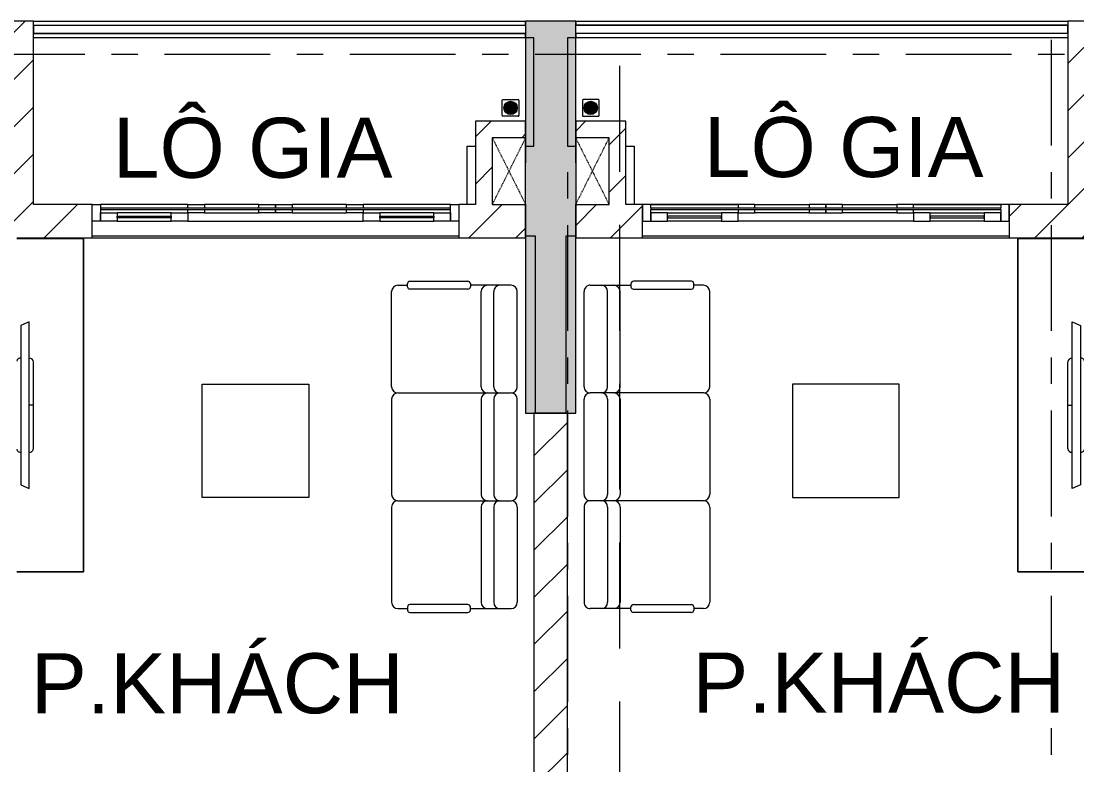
# Model space of a CAD drawing. Header units: millimetres. Extents: x -20144 to 117103, y -11426 to 48263.
# Drawn here: x 13725 to 20056, y 38141 to 42600 of the extents above; entities that cross this region are included whole.
import ezdxf

# ---------------------------------------------------------------- set-up
doc = ezdxf.new("R2010")
doc.units = ezdxf.units.MM
for name, pattern in [('Dash', [6.35, 3.175, -3.175]), ('Dash_2_', [6.35, 3.175, -3.175]), ('Grid Line', [22.225, 12.7, -3.175, 3.175, -3.175]), ('HIDDEN2', [4.7625, 3.175, -1.5875])]:
    doc.linetypes.add(name, pattern=pattern)
for name, color, linetype, lineweight in [('A-DETL-GENF', 31, 'Continuous', 5), ('A-DETL-GENF-HDLN', 161, 'Dash_2_', 5), ('CHU', 181, 'Continuous', 5), ('CUA', 31, 'Continuous', 9), ('HATCH-TUONG', 152, 'Continuous', 9), ('KI-HIEU-1', 151, 'Continuous', 9), ('NET CAT', 3, 'Continuous', 5), ('NET THAY 1', 41, 'Continuous', 5), ('NET-CAT', 3, 'Continuous', 9), ('NET-THAY', 2, 'Continuous', 15), ('THIET BI', 44, 'Continuous', 5), ('THIET-BI', 44, 'Continuous', 5), ('TRUC', 225, 'Continuous', 5)]:
    doc.layers.add(name, color=color, linetype=linetype, lineweight=lineweight)
doc.styles.add('Arial_4', font='arial.ttf', dxfattribs={"height": 360})
pattern_1 = [(45, (0, 0), (-141.42136, 141.42136), [])]

# ---------------------------------------------------------------- blocks, each defined once
blk = doc.blocks.new('ALC1807-ASCENT PLAZA-KET CAU 1_rvt-1-MẶT BẰNG TẦNG 5 ĐẾN TẦNG 22')
at = {"layer": 'NET CAT'}
blk.add_hatch(color=7, dxfattribs=at).paths.add_polyline_path([(16750.5, 40249.9), (17050.5, 40249.9), (17050.5, 42599.9), (16750.5, 42599.9), (16750.5, 41005.7)], flags=0)
at = {"layer": 'NET CAT', "color": 90, "lineweight": 13}
for p, q in [((17050.5, 42599.9), (16750.5, 42599.9)), ((16750.5, 42599.9), (16750.5, 41749.9)), ((17050.5, 41749.9), (17050.5, 42599.9)), ((16750.5, 41499.9), (16750.5, 40249.9)), ((17050.5, 40249.9), (17050.5, 41499.9)), ((16750.5, 40249.9), (17050.5, 40249.9))]:
    blk.add_line(p, q, dxfattribs=at)
blk = doc.blocks.new('X-PHEU - X-PHEU-5809-MẶT BẰNG TẦNG 5 ĐẾN TẦNG 22')
at = {"layer": 'THIET-BI', "lineweight": 9}
for p, q in [((25, 29), (25, 121)), ((29, 125), (121, 125)), ((42.5, 90.5), (42.5, 59.5)), ((47.5, 51.8), (47.5, 98.2)), ((52.5, 103.1), (52.5, 46.9)), ((57.5, 43.5), (57.5, 106.5)), ((62.5, 108.8), (62.5, 41.2)), ((67.5, 39.8), (67.5, 110.2)), ((72.5, 110.9), (72.5, 78.1)), ((72.5, 71.9), (72.5, 39.1)), ((77.5, 78.1), (77.5, 110.9)), ((77.5, 39.1), (77.5, 71.9)), ((82.5, 110.2), (82.5, 39.8)), ((87.5, 41.2), (87.5, 108.8)), ((92.5, 106.5), (92.5, 43.5)), ((97.5, 46.9), (97.5, 103.1)), ((102.5, 98.2), (102.5, 51.8)), ((107.5, 59.5), (107.5, 90.5)), ((125, 121), (125, 29)), ((121, 25), (29, 25))]:
    blk.add_line(p, q, dxfattribs=at)
blk.add_circle((75, 75), 40, dxfattribs=at)
for centre, radius, start, end in [((29, 121), 4, 90, 180), ((75, 75), 36, 139.80824, 154.52563), ((75, 75), 36, 119.0853, 128.68219), ((75, 75), 36, 102.0247, 110.31751), ((75, 75), 4, 128.68219, 231.31781), ((75, 75), 36, 90, 93.98208), ((75, 75), 36, 86.01792, 90), ((75, 75), 4, 308.68219, 51.31781), ((75, 75), 36, 69.68249, 77.9753), ((75, 75), 36, 51.31781, 60.9147), ((75, 75), 36, 25.47437, 40.19176), ((121, 121), 4, 0, 90), ((29, 29), 4, 180, 270), ((75, 75), 36, 205.47437, 220.19176), ((75, 75), 36, 231.31781, 240.9147), ((75, 75), 36, 249.68249, 257.9753), ((75, 75), 36, 266.01792, 270), ((75, 75), 36, 270, 273.98208), ((75, 75), 36, 282.0247, 290.31751), ((75, 75), 36, 299.0853, 308.68219), ((75, 75), 36, 319.80824, 334.52563), ((121, 29), 4, 270, 360)]:
    blk.add_arc(centre, radius, start, end, dxfattribs=at)
blk = doc.blocks.new('X-PHEU - X-PHEU-158415-MẶT BẰNG TẦNG 5 ĐẾN TẦNG 22')
at = {"layer": 'THIET-BI', "lineweight": 9}
for p, q in [((25, -29), (25, -121)), ((121, -25), (29, -25)), ((42.5, -90.5), (42.5, -59.5)), ((47.5, -51.8), (47.5, -98.2)), ((52.5, -103.1), (52.5, -46.9)), ((57.5, -43.5), (57.5, -106.5)), ((62.5, -108.8), (62.5, -41.2)), ((67.5, -39.8), (67.5, -110.2)), ((72.5, -71.9), (72.5, -39.1)), ((77.5, -39.1), (77.5, -71.9)), ((82.5, -110.2), (82.5, -39.8)), ((87.5, -41.2), (87.5, -108.8)), ((92.5, -106.5), (92.5, -43.5)), ((97.5, -46.9), (97.5, -103.1)), ((102.5, -98.2), (102.5, -51.8)), ((107.5, -59.5), (107.5, -90.5)), ((125, -121), (125, -29)), ((29, -125), (121, -125)), ((72.5, -110.9), (72.5, -78.1)), ((77.5, -78.1), (77.5, -110.9))]:
    blk.add_line(p, q, dxfattribs=at)
blk.add_circle((75, -75), 40, dxfattribs=at)
for centre, radius, start, end in [((29, -29), 4, 90, 180), ((75, -75), 36, 139.80824, 154.52563), ((75, -75), 36, 119.0853, 128.68219), ((75, -75), 36, 102.0247, 110.31751), ((75, -75), 36, 90, 93.98208), ((75, -75), 36, 86.01792, 90), ((75, -75), 36, 69.68249, 77.9753), ((75, -75), 36, 51.31781, 60.9147), ((75, -75), 36, 25.47437, 40.19176), ((121, -29), 4, 0, 90), ((29, -121), 4, 180, 270), ((75, -75), 36, 205.47437, 220.19176), ((75, -75), 36, 231.31781, 240.9147), ((75, -75), 36, 249.68249, 257.9753), ((75, -75), 4, 128.68219, 231.31781), ((75, -75), 36, 266.01792, 270), ((75, -75), 36, 270, 273.98208), ((75, -75), 4, 308.68219, 51.31781), ((75, -75), 36, 282.0247, 290.31751), ((75, -75), 36, 299.0853, 308.68219), ((75, -75), 36, 319.80824, 334.52563), ((121, -121), 4, 270, 0)]:
    blk.add_arc(centre, radius, start, end, dxfattribs=at)
blk = doc.blocks.new('X-SOFA1 - X-SOFA-202757-MẶT BẰNG TẦNG 5 ĐẾN TẦNG 22')
at = {"layer": 'THIET BI', "lineweight": 9}
for p, q in [((-716.2, 969.2), (-658.4, 969.2)), ((-658.4, 959.8), (-658.4, 978.7)), ((-644.3, 992.8), (-295.7, 992.8)), ((-281.5, 978.7), (-281.5, 959.8)), ((-103.7, 969.2), (-281.5, 969.2)), ((-37.7, 969.2), (-103.7, 969.2)), ((-753.8, 360.8), (-753.8, 931.5)), ((-295.7, 945.7), (-644.3, 945.7)), ((-216.7, 360.8), (-216.7, 931.5)), ((-141.3, 360.8), (-141.3, 931.5)), ((0, 360.8), (0, 931.5)), ((-1890, 376.4), (-1250, 376.4)), ((-1890, -303.6), (-1890, 376.4)), ((-1890, -303.6), (-1890, 376.4)), ((-1890, 376.4), (-1250, 376.4)), ((-1250, 376.4), (-1250, -303.6)), ((-1250, 376.4), (-1250, -303.6)), ((-716.2, 323.1), (-37.7, 323.1)), ((-753.8, 285.4), (-753.8, -285.4)), ((-216.7, 285.4), (-216.7, -285.4)), ((-141.3, 285.4), (-141.3, -285.4)), ((0, -285.4), (0, 285.4)), ((-1250, -303.6), (-1890, -303.6)), ((-1250, -303.6), (-1890, -303.6)), ((-753.8, -360.8), (-753.8, -931.5)), ((-716.2, -323.1), (-103.7, -323.1)), ((-216.7, -360.8), (-216.7, -931.5)), ((-141.3, -360.8), (-141.3, -931.5)), ((-103.7, -323.1), (-37.7, -323.1)), ((0, -360.8), (0, -931.5)), ((-295.7, -945.7), (-644.3, -945.7)), ((-716.2, -969.2), (-658.4, -969.2)), ((-658.4, -959.8), (-658.4, -978.7)), ((-644.3, -992.8), (-295.7, -992.8)), ((-281.5, -978.7), (-281.5, -959.8)), ((-281.5, -969.2), (-103.7, -969.2)), ((-103.7, -969.2), (-37.7, -969.2))]:
    blk.add_line(p, q, dxfattribs=at)
for centre, radius, start, end in [((-716.2, 931.5), 37.7, 90, 180), ((-644.3, 978.7), 14.1, 90, 180), ((-644.3, 959.8), 14.1, 180, 270), ((-295.7, 978.7), 14.1, 0, 90), ((-295.7, 959.8), 14.1, 270, 0), ((-179, 931.5), 37.7, 90, 180), ((-103.7, 931.5), 37.7, 90, 180), ((-37.7, 931.5), 37.7, 0, 90), ((-716.2, 360.8), 37.7, 180, 270), ((-716.2, 285.4), 37.7, 90, 180), ((-179, 360.8), 37.7, 180, 270), ((-179, 285.4), 37.7, 90, 180), ((-103.7, 360.8), 37.7, 180, 270), ((-103.7, 285.4), 37.7, 90, 180), ((-37.7, 360.8), 37.7, 270, 0), ((-37.7, 285.4), 37.7, 360, 90), ((-716.2, -285.4), 37.7, 180, 270), ((-179, -285.4), 37.7, 180, 270), ((-103.7, -285.4), 37.7, 180, 270), ((-37.7, -285.4), 37.7, 270, 0), ((-716.2, -360.8), 37.7, 90, 180), ((-179, -360.8), 37.7, 90, 180), ((-103.7, -360.8), 37.7, 90, 180), ((-37.7, -360.8), 37.7, 360, 90), ((-716.2, -931.5), 37.7, 180, 270), ((-644.3, -959.8), 14.1, 90, 180), ((-295.7, -959.8), 14.1, 0, 90), ((-179, -931.5), 37.7, 180, 270), ((-103.7, -931.5), 37.7, 180, 270), ((-37.7, -931.5), 37.7, 270, 0), ((-644.3, -978.7), 14.1, 180, 270), ((-295.7, -978.7), 14.1, 270, 0)]:
    blk.add_arc(centre, radius, start, end, dxfattribs=at)
blk = doc.blocks.new('X-TV1 - X-TV-202761-MẶT BẰNG TẦNG 5 ĐẾN TẦNG 22')
at = {"layer": 'THIET BI', "lineweight": 9}
for p, q in [((0, -400), (0, -1.4)), ((0, -1.4), (0, -400)), ((522.5, -25), (500, -75)), ((1477.5, -25), (522.5, -25)), ((1500, -75), (1477.5, -25)), ((2000, -1.3), (2000, -400)), ((2000, -400), (2000, -1.3)), ((500, -75), (1500, -75)), ((740, -100), (1260, -100)), ((1000, -100), (1000, -75)), ((2000, -400), (0, -400)), ((0, -400), (2000, -400))]:
    blk.add_line(p, q, dxfattribs=at)
for centre, start_param, end_param in [((740, -25), 0.148698, 1.570796), ((1260, -25), 4.712389, 6.134487), ((740, -75), 1.570796, 3.141593), ((1260, -75), 3.141593, 4.712389)]:
    blk.add_ellipse(centre, major_axis=(0, 25), ratio=0.9, start_param=start_param, end_param=end_param, dxfattribs=at)
blk = doc.blocks.new('CUA LO GIA - DB6-202766-MẶT BẰNG TẦNG 5 ĐẾN TẦNG 22')
at = {"layer": 'CUA'}
for p, q in [((-1100, -100), (-1100, 0)), ((-1100, 0), (-1050, 0)), ((-1050, 0), (-1050, -70)), ((-1050, -50), (-1050, 0)), ((-1050, 0), (-950, 0)), ((-950, -50), (-1050, -50)), ((-950, 0), (-950, -50)), ((-625, 0), (-950, 0)), ((-950, -20), (-625, -20)), ((-950, -30), (-950, -20)), ((-625, -30), (-950, -30)), ((-950, -50), (-625, -50)), ((-625, -50), (-625, 0)), ((-625, 0), (-525, 0)), ((-625, -20), (-625, -30)), ((-525, -50), (-625, -50)), ((525, 0), (-525, 0)), ((-525, 0), (-525, -50)), ((-525, -70), (-525, -50)), ((-525, -50), (-425, -50)), ((-425, -50), (-425, -70)), ((-100, -50), (-425, -50)), ((-100, -70), (-100, -50)), ((-100, -50), (0, -50)), ((0, -70), (0, -50)), ((0, -50), (100, -50)), ((0, -50), (0, -70)), ((100, -50), (100, -70)), ((425, -50), (100, -50)), ((425, -70), (425, -50)), ((425, -50), (525, -50)), ((525, -50), (525, 0)), ((525, 0), (625, 0)), ((525, -50), (525, -70)), ((625, -50), (525, -50)), ((625, 0), (625, -50)), ((950, 0), (625, 0)), ((625, -20), (950, -20)), ((625, -30), (625, -20)), ((950, -30), (625, -30)), ((625, -50), (950, -50)), ((950, -50), (950, 0)), ((950, 0), (1050, 0)), ((950, -20), (950, -30)), ((1050, -50), (950, -50)), ((1050, -70), (1050, 0)), ((1050, 0), (1100, 0)), ((1050, 0), (1050, -50)), ((1100, 0), (1100, -100)), ((-1050, -100), (-1100, -100)), ((-1050, -70), (-1050, -80)), ((1050, -70), (-1050, -70)), ((-1050, -80), (-1050, -100)), ((1050, -80), (-1050, -80)), ((-1050, -100), (-525, -100)), ((-525, -100), (-525, -80)), ((-425, -100), (-525, -100)), ((-425, -80), (-425, -100)), ((-425, -100), (-100, -100)), ((-100, -100), (-100, -80)), ((0, -100), (-100, -100)), ((0, -100), (0, -80)), ((0, -80), (0, -100)), ((100, -100), (0, -100)), ((100, -80), (100, -100)), ((100, -100), (425, -100)), ((425, -100), (425, -80)), ((525, -100), (425, -100)), ((525, -80), (525, -100)), ((525, -100), (1050, -100)), ((1050, -80), (1050, -70)), ((1050, -100), (1050, -80)), ((1100, -100), (1050, -100))]:
    blk.add_line(p, q, dxfattribs=at)
blk = doc.blocks.new('Top Rail Type - Top Rail_Internal_-227106-MẶT BẰNG TẦNG 5 ĐẾN TẦNG 22')
at = {"layer": 'NET THAY 1', "lineweight": 9}
for p, q in [((13800.5, 42524.9), (13800.5, 42574.9)), ((13800.5, 42574.9), (16750.5, 42574.9)), ((16750.5, 42574.9), (16750.5, 42524.9)), ((16750.5, 42524.9), (13800.5, 42524.9))]:
    blk.add_line(p, q, dxfattribs=at)
blk = doc.blocks.new('Top Rail Type - Top Rail_Internal_-V32-MẶT BẰNG TẦNG 5 ĐẾN TẦNG 22')
at = {"layer": 'NET THAY 1', "lineweight": 9}
for p, q in [((13800.5, 42574.9), (13800.5, 42524.9)), ((13800.5, 42574.9), (16750.5, 42574.9)), ((16750.5, 42574.9), (16750.5, 42524.9)), ((13800.5, 42524.9), (16750.5, 42524.9))]:
    blk.add_line(p, q, dxfattribs=at)
blk = doc.blocks.new('X-SOFA1 - X-SOFA-195815-MẶT BẰNG TẦNG 5 ĐẾN TẦNG 22')
at = {"layer": 'THIET BI', "lineweight": 9}
for p, q in [((-716.2, 969.2), (-658.4, 969.2)), ((-658.4, 959.8), (-658.4, 978.7)), ((-644.3, 992.8), (-295.7, 992.8)), ((-281.5, 978.7), (-281.5, 959.8)), ((-281.5, 969.2), (-103.7, 969.2)), ((-103.7, 969.2), (-37.7, 969.2)), ((-753.8, 360.8), (-753.8, 931.5)), ((-295.7, 945.7), (-644.3, 945.7)), ((-216.7, 360.8), (-216.7, 931.5)), ((-141.3, 360.8), (-141.3, 931.5)), ((0, 360.8), (0, 931.5)), ((-716.2, 323.1), (-103.7, 323.1)), ((-103.7, 323.1), (-37.7, 323.1)), ((-1250, 303.6), (-1890, 303.6)), ((-1890, 303.6), (-1890, -376.4)), ((-1890, 303.6), (-1890, -376.4)), ((-1250, 303.6), (-1890, 303.6)), ((-1250, -376.4), (-1250, 303.6)), ((-1250, -376.4), (-1250, 303.6)), ((-753.8, -285.4), (-753.8, 285.4)), ((-216.7, -285.4), (-216.7, 285.4)), ((-141.3, -285.4), (-141.3, 285.4)), ((0, 285.4), (0, -285.4)), ((-1890, -376.4), (-1250, -376.4)), ((-1890, -376.4), (-1250, -376.4)), ((-753.8, -360.8), (-753.8, -931.5)), ((-716.2, -323.1), (-37.7, -323.1)), ((-216.7, -360.8), (-216.7, -931.5)), ((-141.3, -360.8), (-141.3, -931.5)), ((0, -360.8), (0, -931.5)), ((-295.7, -945.7), (-644.3, -945.7)), ((-716.2, -969.2), (-658.4, -969.2)), ((-658.4, -959.8), (-658.4, -978.7)), ((-644.3, -992.8), (-295.7, -992.8)), ((-281.5, -978.7), (-281.5, -959.8)), ((-103.7, -969.2), (-281.5, -969.2)), ((-37.7, -969.2), (-103.7, -969.2))]:
    blk.add_line(p, q, dxfattribs=at)
for centre, radius, start, end in [((-716.2, 931.5), 37.7, 90, 180), ((-644.3, 978.7), 14.1, 90, 180), ((-644.3, 959.8), 14.1, 180, 270), ((-295.7, 978.7), 14.1, 360, 90), ((-295.7, 959.8), 14.1, 270, 0), ((-179, 931.5), 37.7, 90, 180), ((-103.7, 931.5), 37.7, 90, 180), ((-37.7, 931.5), 37.7, 360, 90), ((-716.2, 360.8), 37.7, 180, 270), ((-716.2, 285.4), 37.7, 90, 180), ((-179, 360.8), 37.7, 180, 270), ((-179, 285.4), 37.7, 90, 180), ((-103.7, 360.8), 37.7, 180, 270), ((-103.7, 285.4), 37.7, 90, 180), ((-37.7, 360.8), 37.7, 270, 0), ((-37.7, 285.4), 37.7, 360, 90), ((-716.2, -285.4), 37.7, 180, 270), ((-179, -285.4), 37.7, 180, 270), ((-103.7, -285.4), 37.7, 180, 270), ((-37.7, -285.4), 37.7, 270, 0), ((-716.2, -360.8), 37.7, 90, 180), ((-179, -360.8), 37.7, 90, 180), ((-103.7, -360.8), 37.7, 90, 180), ((-37.7, -360.8), 37.7, 360, 90), ((-716.2, -931.5), 37.7, 180, 270), ((-644.3, -959.8), 14.1, 90, 180), ((-295.7, -959.8), 14.1, 360, 90), ((-179, -931.5), 37.7, 180, 270), ((-103.7, -931.5), 37.7, 180, 270), ((-37.7, -931.5), 37.7, 270, 0), ((-644.3, -978.7), 14.1, 180, 270), ((-295.7, -978.7), 14.1, 270, 0)]:
    blk.add_arc(centre, radius, start, end, dxfattribs=at)
blk = doc.blocks.new('X-TV1 - X-TV-195820-MẶT BẰNG TẦNG 5 ĐẾN TẦNG 22')
at = {"layer": 'THIET BI', "lineweight": 9}
for p, q in [((2000, 400), (0, 400)), ((0, 400), (0, 1.4)), ((0, 400), (2000, 400)), ((0, 1.4), (0, 400)), ((2000, 1.3), (2000, 400)), ((2000, 400), (2000, 1.3)), ((500, 75), (1500, 75)), ((522.5, 25), (500, 75)), ((740, 100), (1260, 100)), ((1000, 100), (1000, 75)), ((1500, 75), (1477.5, 25)), ((1477.5, 25), (522.5, 25))]:
    blk.add_line(p, q, dxfattribs=at)
for centre, start_param, end_param in [((740, 75), 0, 1.570796), ((1260, 75), 4.712389, 6.283185), ((740, 25), 1.570796, 2.992895), ((1260, 25), 3.290291, 4.712389)]:
    blk.add_ellipse(centre, major_axis=(0, 25), ratio=0.9, start_param=start_param, end_param=end_param, dxfattribs=at)
blk = doc.blocks.new('CUA LO GIA - DB6-60239-MẶT BẰNG TẦNG 5 ĐẾN TẦNG 22')
at = {"layer": 'CUA'}
for p, q in [((-1050, 100), (-1100, 100)), ((-1100, 100), (-1100, 0)), ((-1050, 80), (-1050, 100)), ((-1050, 100), (-525, 100)), ((-1050, 80), (1050, 80)), ((-1050, 80), (-1050, 70)), ((-1050, 0), (-1050, 70)), ((-1050, 70), (1050, 70)), ((-425, 100), (-525, 100)), ((-525, 100), (-525, 80)), ((-525, 70), (-525, 50)), ((-425, 80), (-425, 100)), ((-425, 100), (-100, 100)), ((-425, 50), (-425, 70)), ((0, 100), (-100, 100)), ((-100, 100), (-100, 80)), ((-100, 70), (-100, 50)), ((100, 100), (0, 100)), ((0, 100), (0, 80)), ((0, 80), (0, 100)), ((0, 70), (0, 50)), ((0, 50), (0, 70)), ((100, 80), (100, 100)), ((100, 100), (425, 100)), ((100, 50), (100, 70)), ((525, 100), (425, 100)), ((425, 100), (425, 80)), ((425, 70), (425, 50)), ((525, 100), (1050, 100)), ((525, 80), (525, 100)), ((525, 50), (525, 70)), ((1100, 100), (1050, 100)), ((1050, 100), (1050, 80)), ((1050, 70), (1050, 80)), ((1050, 70), (1050, 0)), ((1100, 0), (1100, 100)), ((-1100, 0), (-1050, 0)), ((-950, 50), (-1050, 50)), ((-1050, 50), (-1050, 0)), ((-1050, 0), (-950, 0)), ((-950, 0), (-950, 50)), ((-950, 50), (-625, 50)), ((-625, 30), (-950, 30)), ((-950, 30), (-950, 20)), ((-950, 20), (-625, 20)), ((-625, 0), (-950, 0)), ((-525, 50), (-625, 50)), ((-625, 50), (-625, 0)), ((-625, 20), (-625, 30)), ((-625, 0), (-525, 0)), ((-525, 50), (-425, 50)), ((-525, 0), (-525, 50)), ((525, 0), (-525, 0)), ((-100, 50), (-425, 50)), ((-100, 50), (0, 50)), ((0, 50), (100, 50)), ((425, 50), (100, 50)), ((425, 50), (525, 50)), ((625, 50), (525, 50)), ((525, 50), (525, 0)), ((525, 0), (625, 0)), ((625, 0), (625, 50)), ((625, 50), (950, 50)), ((950, 30), (625, 30)), ((625, 30), (625, 20)), ((625, 20), (950, 20)), ((950, 0), (625, 0)), ((1050, 50), (950, 50)), ((950, 50), (950, 0)), ((950, 20), (950, 30)), ((950, 0), (1050, 0)), ((1050, 0), (1050, 50)), ((1050, 0), (1100, 0))]:
    blk.add_line(p, q, dxfattribs=at)
blk = doc.blocks.new('Top Rail Type - Top Rail_Internal_-227110-MẶT BẰNG TẦNG 5 ĐẾN TẦNG 22')
at = {"layer": 'NET THAY 1', "lineweight": 9}
for p, q in [((17050.5, 42524.9), (17050.5, 42574.9)), ((17050.5, 42574.9), (20000.5, 42574.9)), ((20000.5, 42574.9), (20000.5, 42524.9)), ((20000.5, 42524.9), (17050.5, 42524.9))]:
    blk.add_line(p, q, dxfattribs=at)
blk = doc.blocks.new('Top Rail Type - Top Rail_Internal_-V33-MẶT BẰNG TẦNG 5 ĐẾN TẦNG 22')
at = {"layer": 'NET THAY 1', "lineweight": 9}
for p, q in [((17050.5, 42524.9), (17050.5, 42574.9)), ((20000.5, 42574.9), (17050.5, 42574.9)), ((20000.5, 42524.9), (20000.5, 42574.9)), ((20000.5, 42524.9), (17050.5, 42524.9))]:
    blk.add_line(p, q, dxfattribs=at)
blk = doc.blocks.new('Family1 - Family1-225513-MẶT BẰNG TẦNG 5 ĐẾN TẦNG 22')
at = {"layer": 'A-DETL-GENF', "lineweight": 9}
for p, q in [((200, 400), (0, 400)), ((0, 400), (0, 0)), ((200, 0), (200, 400)), ((0, 0), (200, 0))]:
    blk.add_line(p, q, dxfattribs=at)
at = {"layer": 'A-DETL-GENF-HDLN', "linetype": 'Dash', "lineweight": 9}
for p, q in [((0, 400), (200, 0.8)), ((0, 0), (200, 399.2))]:
    blk.add_line(p, q, dxfattribs=at)

msp = doc.modelspace()

# ---------------------------------------------------------------- hatches: boundary and pattern name
at = {"layer": 'HATCH-TUONG'}
h = msp.add_hatch(dxfattribs=at)
h.set_pattern_fill('FP_2', color=256, style=0, pattern_type=2)
h.set_pattern_definition(pattern_1)
h.paths.add_polyline_path([(13600.5, 41499.9), (13800.5, 41499.9), (13800.5, 42599.9), (13600.5, 42599.9), (13600.5, 42112.8)], flags=0)
h = msp.add_hatch(dxfattribs=at)
h.set_pattern_fill('FP_2', color=256, style=0, pattern_type=2)
h.set_pattern_definition(pattern_1)
h.paths.add_polyline_path([(20200.5, 41499.9), (20200.5, 42599.9), (20000.5, 42599.9), (20000.5, 41499.9)], flags=0)
h = msp.add_hatch(dxfattribs=at)
h.set_pattern_fill('FP_2', color=256, style=0, pattern_type=2)
h.set_pattern_definition(pattern_1)
h.paths.add_polyline_path([(16750.5, 41899.9), (16750.5, 41999.9), (16450.5, 41999.9), (16450.5, 41899.9), (16717.2, 41899.9)], flags=0)
h = msp.add_hatch(dxfattribs=at)
h.set_pattern_fill('FP_2', color=256, style=0, pattern_type=2)
h.set_pattern_definition(pattern_1)
h.paths.add_polyline_path([(17250.5, 41899.9), (17350.5, 41899.9), (17350.5, 41999.9), (17050.5, 41999.9), (17050.5, 41899.9), (17158.5, 41899.9)], flags=0)
h = msp.add_hatch(dxfattribs=at)
h.set_pattern_fill('FP_2', color=256, style=0, pattern_type=2)
h.set_pattern_definition(pattern_1)
h.paths.add_polyline_path([(16550.5, 41499.9), (16550.5, 41899.9), (16450.5, 41899.9), (16450.5, 41499.9)], flags=0)
h = msp.add_hatch(dxfattribs=at)
h.set_pattern_fill('FP_2', color=256, style=0, pattern_type=2)
h.set_pattern_definition(pattern_1)
h.paths.add_polyline_path([(17350.5, 41499.9), (17350.5, 41899.9), (17250.5, 41899.9), (17250.5, 41499.9)], flags=0)
h = msp.add_hatch(dxfattribs=at)
h.set_pattern_fill('FP_2', color=256, style=0, pattern_type=2)
h.set_pattern_definition(pattern_1)
h.paths.add_polyline_path([(14150.5, 41299.9), (14150.5, 41499.9), (13600.5, 41499.9), (13600.5, 41299.9), (14069.5, 41299.9)], flags=0)
h.paths.add_polyline_path([(16400.5, 41299.9), (16400.5, 41499.9), (16350.5, 41499.9), (16350.5, 41299.9)], flags=0)
h = msp.add_hatch(dxfattribs=at)
h.set_pattern_fill('FP_2', color=256, style=0, pattern_type=2)
h.set_pattern_definition(pattern_1)
h.paths.add_polyline_path([(16400.5, 41299.9), (16750.5, 41299.9), (16750.5, 41499.9), (16400.5, 41499.9)], flags=0)
h = msp.add_hatch(dxfattribs=at)
h.set_pattern_fill('FP_2', color=256, style=0, pattern_type=2)
h.set_pattern_definition(pattern_1)
h.paths.add_polyline_path([(17050.5, 41299.9), (17400.5, 41299.9), (17400.5, 41499.9), (17050.5, 41499.9)], flags=0)
h = msp.add_hatch(dxfattribs=at)
h.set_pattern_fill('FP_2', color=256, style=0, pattern_type=2)
h.set_pattern_definition(pattern_1)
h.paths.add_polyline_path([(20200.5, 41299.9), (20200.5, 41499.9), (19650.5, 41499.9), (19650.5, 41299.9), (20100.5, 41299.9)], flags=0)
h.paths.add_polyline_path([(17400.5, 41299.9), (17450.5, 41299.9), (17450.5, 41499.9), (17400.5, 41499.9)], flags=0)
h = msp.add_hatch(dxfattribs=at)
h.set_pattern_fill('FP_2', color=256, style=0, pattern_type=2)
h.set_pattern_definition(pattern_1)
h.paths.add_polyline_path([(17000.5, 36199.9), (17000.5, 40249.9), (16800.5, 40249.9), (16800.5, 36199.9)], flags=0)

# ---------------------------------------------------------------- linework, layer by layer
at = {"layer": 'KI-HIEU-1', "linetype": 'HIDDEN2', "ltscale": 200}
msp.add_line((17315.5, -7833.5), (17315.5, 45196.8), dxfattribs=at)
at = {"layer": 'NET-CAT'}
for p, q in [((13800.5, 42599.9), (13600.5, 42599.9)), ((13800.5, 41499.9), (13800.5, 42599.9)), ((20200.5, 42599.9), (20000.5, 42599.9)), ((20000.5, 42599.9), (20000.5, 41499.9)), ((16750.5, 41999.9), (16450.5, 41999.9)), ((16450.5, 41999.9), (16450.5, 41899.9)), ((16750.5, 41899.9), (16750.5, 41999.9)), ((17350.5, 41999.9), (17050.5, 41999.9)), ((17050.5, 41999.9), (17050.5, 41899.9)), ((17350.5, 41899.9), (17350.5, 41999.9)), ((16450.5, 41899.9), (16450.5, 41499.9)), ((17350.5, 41499.9), (17350.5, 41899.9)), ((14150.5, 41499.9), (13800.5, 41499.9)), ((14150.5, 41299.9), (14150.5, 41499.9)), ((16400.5, 41499.9), (16350.5, 41499.9)), ((16350.5, 41499.9), (16350.5, 41299.9)), ((16450.5, 41499.9), (16400.5, 41499.9)), ((16750.5, 41299.9), (16750.5, 41499.9)), ((17050.5, 41499.9), (17050.5, 41299.9)), ((17400.5, 41499.9), (17350.5, 41499.9)), ((17450.5, 41499.9), (17400.5, 41499.9)), ((17450.5, 41299.9), (17450.5, 41499.9)), ((20000.5, 41499.9), (19650.5, 41499.9)), ((19650.5, 41499.9), (19650.5, 41299.9)), ((13700.5, 41299.9), (14150.5, 41299.9)), ((16350.5, 41299.9), (16400.5, 41299.9)), ((16400.5, 41299.9), (16750.5, 41299.9)), ((17050.5, 41299.9), (17400.5, 41299.9)), ((17400.5, 41299.9), (17450.5, 41299.9)), ((19650.5, 41299.9), (20100.5, 41299.9)), ((17000.5, 40249.9), (16800.5, 40249.9)), ((16800.5, 40249.9), (16800.5, 36199.9)), ((17000.5, 36199.9), (17000.5, 40249.9))]:
    msp.add_line(p, q, dxfattribs=at)
at = {"layer": 'NET-THAY', "lineweight": 9}
for p, q in [((13800.5, 42599.9), (16750.5, 42599.9)), ((16750.5, 42574.9), (16750.5, 42599.9)), ((17050.5, 42599.9), (20000.5, 42599.9)), ((17050.5, 42599.9), (17050.5, 42574.9)), ((16750.5, 42499.9), (13800.5, 42499.9)), ((16750.5, 42499.9), (16750.5, 42524.9)), ((16800.5, 42499.9), (16750.5, 42499.9)), ((16800.5, 41849.9), (16800.5, 42499.9)), ((17050.5, 42499.9), (17000.5, 42499.9)), ((17000.5, 42499.9), (17000.5, 41849.9)), ((17050.5, 42524.9), (17050.5, 42499.9)), ((20000.5, 42499.9), (17050.5, 42499.9)), ((16400.5, 41499.9), (16400.5, 41849.9)), ((16400.5, 41849.9), (16450.5, 41849.9)), ((16750.5, 41849.9), (16800.5, 41849.9)), ((17000.5, 41849.9), (17050.5, 41849.9)), ((17350.5, 41849.9), (17400.5, 41849.9)), ((17400.5, 41849.9), (17400.5, 41499.9)), ((14725.5, 41499.9), (14200.5, 41499.9)), ((16300.5, 41499.9), (15775.5, 41499.9)), ((18025.5, 41499.9), (17500.5, 41499.9)), ((19600.5, 41499.9), (19075.5, 41499.9)), ((16350.5, 41309.9), (14150.5, 41309.9)), ((14150.5, 41299.9), (16350.5, 41299.9)), ((16810.5, 41309.9), (16750.5, 41309.9)), ((16810.5, 40249.9), (16810.5, 41309.9)), ((17050.5, 41309.9), (16990.5, 41309.9)), ((16990.5, 41309.9), (16990.5, 40249.9)), ((19650.5, 41309.9), (17450.5, 41309.9)), ((17450.5, 41299.9), (19650.5, 41299.9))]:
    msp.add_line(p, q, dxfattribs=at)
at = {"layer": 'TRUC', "linetype": 'Grid Line', "ltscale": 50}
for p, q in [((17000.5, 43599.9), (17000.5, -4500.1)), ((19900.5, 43599.9), (19900.5, -4500.1)), ((43000.5, 42399.9), (-14407, 42399.9))]:
    msp.add_line(p, q, dxfattribs=at)

# ---------------------------------------------------------------- block references
at = {"lineweight": 5}
msp.add_blockref('ALC1807-ASCENT PLAZA-KET CAU 1_rvt-1-MẶT BẰNG TẦNG 5 ĐẾN TẦNG 22', (0, 0), dxfattribs=at)
at = {"lineweight": 9}
for name, p in [('Top Rail Type - Top Rail_Internal_-227106-MẶT BẰNG TẦNG 5 ĐẾN TẦNG 22', (0, 0)), ('Top Rail Type - Top Rail_Internal_-V32-MẶT BẰNG TẦNG 5 ĐẾN TẦNG 22', (0, 0)), ('Top Rail Type - Top Rail_Internal_-227110-MẶT BẰNG TẦNG 5 ĐẾN TẦNG 22', (0, 0)), ('Top Rail Type - Top Rail_Internal_-V33-MẶT BẰNG TẦNG 5 ĐẾN TẦNG 22', (0, 0)), ('Family1 - Family1-225513-MẶT BẰNG TẦNG 5 ĐẾN TẦNG 22', (16550.5, 41499.9)), ('Family1 - Family1-225513-MẶT BẰNG TẦNG 5 ĐẾN TẦNG 22', (17050.5, 41499.9)), ('CUA LO GIA - DB6-60239-MẶT BẰNG TẦNG 5 ĐẾN TẦNG 22', (18550.5, 41399.9)), ('X-SOFA1 - X-SOFA-202757-MẶT BẰNG TẦNG 5 ĐẾN TẦNG 22', (16700.5, 40047.7))]:
    msp.add_blockref(name, p, dxfattribs=at)
for name, p, rotation in [('X-PHEU - X-PHEU-5809-MẶT BẰNG TẦNG 5 ĐẾN TẦNG 22', (16585.5, 42154.9), 270), ('X-PHEU - X-PHEU-158415-MẶT BẰNG TẦNG 5 ĐẾN TẦNG 22', (17215.5, 42154.9), 270), ('CUA LO GIA - DB6-202766-MẶT BẰNG TẦNG 5 ĐẾN TẦNG 22', (15250.5, 41399.9), 180), ('X-TV1 - X-TV-202761-MẶT BẰNG TẦNG 5 ĐẾN TẦNG 22', (13699.1, 39297.7), 90), ('X-TV1 - X-TV-195820-MẶT BẰNG TẦNG 5 ĐẾN TẦNG 22', (20101.9, 39297.7), 90), ('X-SOFA1 - X-SOFA-195815-MẶT BẰNG TẦNG 5 ĐẾN TẦNG 22', (17100.5, 40047.7), 180)]:
    msp.add_blockref(name, p, dxfattribs=dict(at, rotation=rotation))

# ---------------------------------------------------------------- texts
at = {"layer": 'CHU', "color": 7, "lineweight": 30, "char_height": 360, "line_spacing_factor": 0.936439, "style": 'Arial_4'}
for s, insert, width, attachment_point in [('\\pt2540,5080,7620,10160,12700,15240,17780,20320,22860,25400,27940,30480,33020,35560,38100,40640,43180,45720,48260,50800,53340,55880,58420,60960,63500,66040,68580,71120,73660,76200,78740,81280;LÔ GIA', (15952.3, 42020.7), 2009.432, 3), ('\\pt2540,5080,7620,10160,12700,15240,17780,20320,22860,25400,27940,30480,33020,35560,38100,40640,43180,45720,48260,50800,53340,55880,58420,60960,63500,66040,68580,71120,73660,76200,78740,81280;LÔ GIA', (17819.1, 42025.2), 1656.4, 1), ('\\pt2540,5080,7620,10160,12700,15240,17780,20320,22860,25400,27940,30480,33020,35560,38100,40640,43180,45720,48260,50800,53340,55880,58420,60960,63500,66040,68580,71120,73660,76200,78740,81280;P.KHÁCH', (16019.5, 38810.6), 2217.96, 3), ('\\pt2540,5080,7620,10160,12700,15240,17780,20320,22860,25400,27940,30480,33020,35560,38100,40640,43180,45720,48260,50800,53340,55880,58420,60960,63500,66040,68580,71120,73660,76200,78740,81280;P.KHÁCH', (17749.9, 38815), 2232.1, 1)]:
    msp.add_mtext(s, dxfattribs=dict(at, insert=insert, width=width, attachment_point=attachment_point))

doc.saveas('drawing.dxf')
